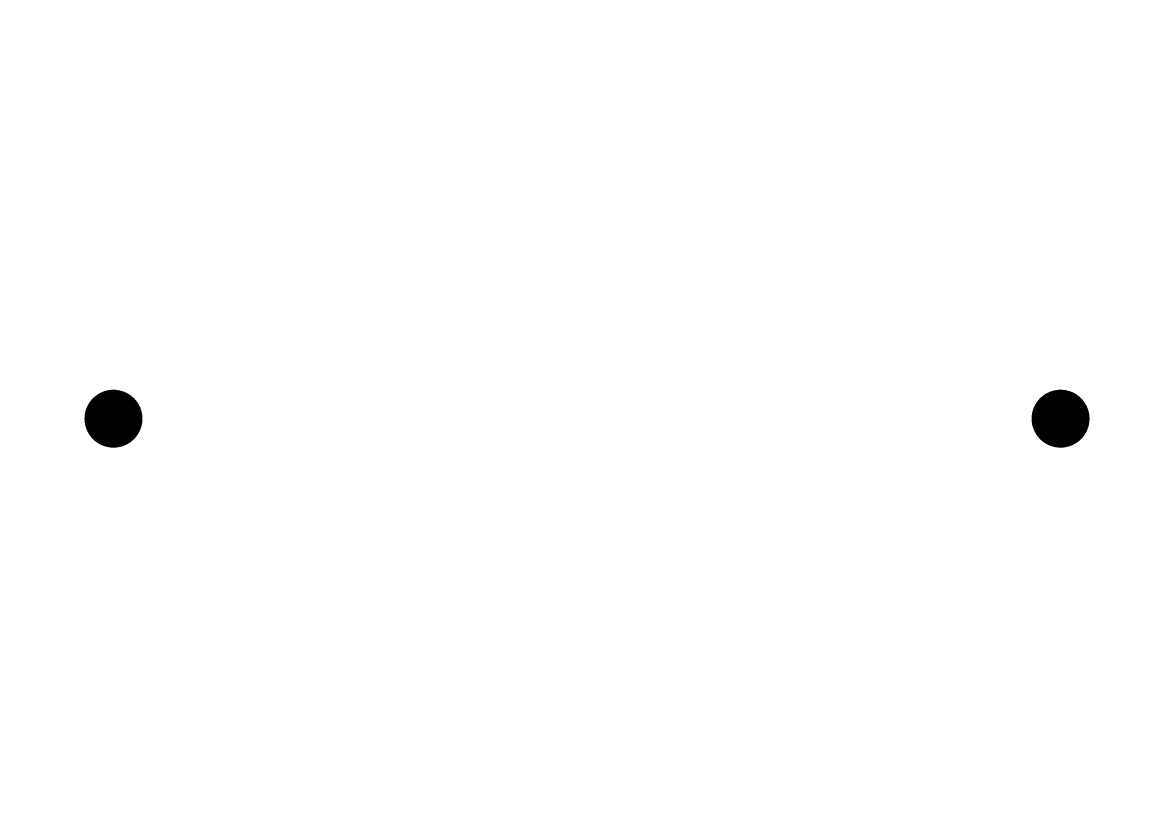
# Model space of a CAD drawing. Header units: millimetres. Extents: x 5.5 to 73.5, y 23.9 to 71.9.
import ezdxf

# ---------------------------------------------------------------- set-up
doc = ezdxf.new("R2010")
doc.units = ezdxf.units.MM
doc.layers.add('SSS002-[CADRectiBias]', color=7, linetype='Continuous')
doc.layers.add('SSS002-[CADRectiBias]_outline', color=7, linetype='Continuous')

msp = doc.modelspace()

# ---------------------------------------------------------------- linework, layer by layer
at = {"layer": 'SSS002-[CADRectiBias]', "color": 0}
for points in [[(10.0978, 47.9984, 1.7501, 1.7501, 1), (11.8478, 47.9984, 1.7501, 1.7501, 1), (10.0978, 47.9984, 1.7501, 1.7501, 0)], [(67.2478, 47.9984, 1.7501, 1.7501, 1), (68.9978, 47.9984, 1.7501, 1.7501, 1), (67.2478, 47.9984, 1.7501, 1.7501, 0)]]:
    msp.add_lwpolyline(points, format="xyseb", dxfattribs=at)
at = {"layer": 'SSS002-[CADRectiBias]_outline', "color": 11, "const_width": 0.002}
for points in [[(5.4864, 71.9192), (73.4864, 71.9192)], [(5.4864, 23.9192), (5.4864, 71.9192)], [(73.4864, 71.9192), (73.4864, 23.9192)], [(73.4864, 23.9192), (5.4864, 23.9192)]]:
    msp.add_lwpolyline(points, dxfattribs=at)
at = {"layer": 'SSS002-[CADRectiBias]_outline', "color": 11}
for points in [[(5.4859, 71.9192, 0.001, 0.001, 1), (5.4869, 71.9192, 0.001, 0.001, 1), (5.4859, 71.9192, 0.001, 0.001, 0)], [(5.4859, 71.9192, 0.001, 0.001, 1), (5.4869, 71.9192, 0.001, 0.001, 1), (5.4859, 71.9192, 0.001, 0.001, 0)], [(73.4859, 71.9192, 0.001, 0.001, 1), (73.4869, 71.9192, 0.001, 0.001, 1), (73.4859, 71.9192, 0.001, 0.001, 0)], [(73.4859, 71.9192, 0.001, 0.001, 1), (73.4869, 71.9192, 0.001, 0.001, 1), (73.4859, 71.9192, 0.001, 0.001, 0)], [(5.4859, 23.9192, 0.001, 0.001, 1), (5.4869, 23.9192, 0.001, 0.001, 1), (5.4859, 23.9192, 0.001, 0.001, 0)], [(5.4859, 23.9192, 0.001, 0.001, 1), (5.4869, 23.9192, 0.001, 0.001, 1), (5.4859, 23.9192, 0.001, 0.001, 0)], [(73.4859, 23.9192, 0.001, 0.001, 1), (73.4869, 23.9192, 0.001, 0.001, 1), (73.4859, 23.9192, 0.001, 0.001, 0)], [(73.4859, 23.9192, 0.001, 0.001, 1), (73.4869, 23.9192, 0.001, 0.001, 1), (73.4859, 23.9192, 0.001, 0.001, 0)]]:
    msp.add_lwpolyline(points, format="xyseb", dxfattribs=at)

doc.saveas('drawing.dxf')
